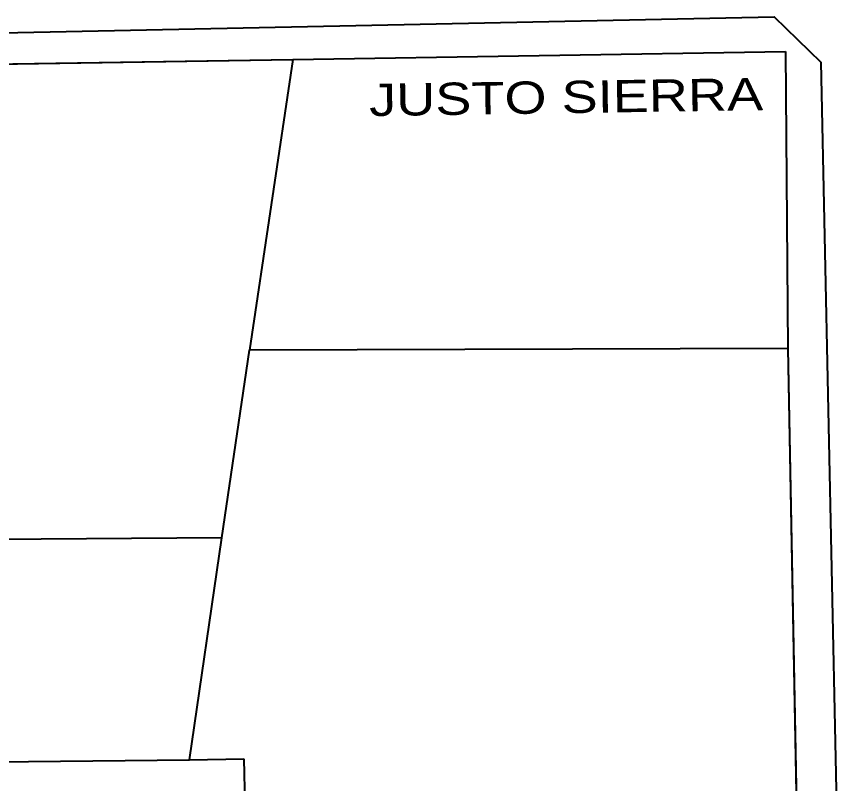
# Model space of a CAD drawing. Header units: metres. Extents: x 668617 to 675126, y 2286318 to 2293677.
# Drawn here: x 669552.8 to 669604.5, y 2287271.3 to 2287318.8 of the extents above; entities that cross this region are included whole.
import ezdxf

# ---------------------------------------------------------------- set-up
doc = ezdxf.new("R2010")
doc.units = ezdxf.units.M
doc.header["$MEASUREMENT"] = 0
for name, color, linetype in [('DMTG-PB-BANQUETAS', 251, 'Continuous'), ('DMTG-PB-LOTIFICACION', 253, 'Continuous'), ('DMTG-PB-MANZANAS', 251, 'Continuous'), ('DMTG-X-NOM CALLES', 250, 'Continuous')]:
    doc.layers.add(name, color=color, linetype=linetype)
doc.styles.add('CALLE', font='arial.ttf', dxfattribs={"height": 9})

msp = doc.modelspace()

# ---------------------------------------------------------------- linework, layer by layer
at = {"layer": 'DMTG-PB-BANQUETAS'}
msp.add_lwpolyline([(669517.00775, 2287317.0315), (669599.73271, 2287318.75295), (669602.62393, 2287315.92753), (669604.45263, 2287229.71368)], dxfattribs=at)
at = {"layer": 'DMTG-PB-LOTIFICACION'}
for p, q in [((669569.9358, 2287316.09293), (669600.43413, 2287316.59254)), ((669600.43413, 2287316.59254), (669600.59284, 2287298.20238)), ((669545.89702, 2287315.72076), (669569.9358, 2287316.09293)), ((669569.9358, 2287316.09293), (669567.24276, 2287298.10067)), ((669565.53608, 2287286.46266), (669567.24276, 2287298.10067)), ((669600.59284, 2287298.20238), (669567.24276, 2287298.10067)), ((669600.59284, 2287298.20238), (669601.18954, 2287266.26347)), ((669565.53608, 2287286.46266), (669546.77276, 2287286.34315)), ((669563.52131, 2287272.72371), (669565.53608, 2287286.46266)), ((669516.58276, 2287272.21423), (669563.52131, 2287272.72371)), ((669563.52131, 2287272.72371), (669566.89113, 2287272.77803)), ((669566.89113, 2287272.77803), (669567.07826, 2287264.90853))]:
    msp.add_line(p, q, dxfattribs=at)
at = {"layer": 'DMTG-PB-MANZANAS'}
msp.add_lwpolyline([(669600.43413, 2287316.59254), (669600.59284, 2287298.20238), (669601.18954, 2287266.26347), (669601.99336, 2287230.32526), (669567.91551, 2287229.70043), (669516.331, 2287228.23117), (669516.58276, 2287272.21423), (669516.60735, 2287275.8145), (669516.67348, 2287286.06525), (669516.73175, 2287295.81593), (669516.83872, 2287315.21727), (669537.58742, 2287315.59545), (669545.89702, 2287315.72076), (669569.9358, 2287316.09293)], close=True, dxfattribs=at)

# ---------------------------------------------------------------- texts
at = {"layer": 'DMTG-X-NOM CALLES', "linetype": 'Continuous', "ltscale": 30, "style": 'CALLE', "width": 1.2}
msp.add_text('JUSTO SIERRA', height=2, rotation=0.874854, dxfattribs=at).set_placement((669574.66798, 2287312.5899))

doc.saveas('drawing.dxf')
